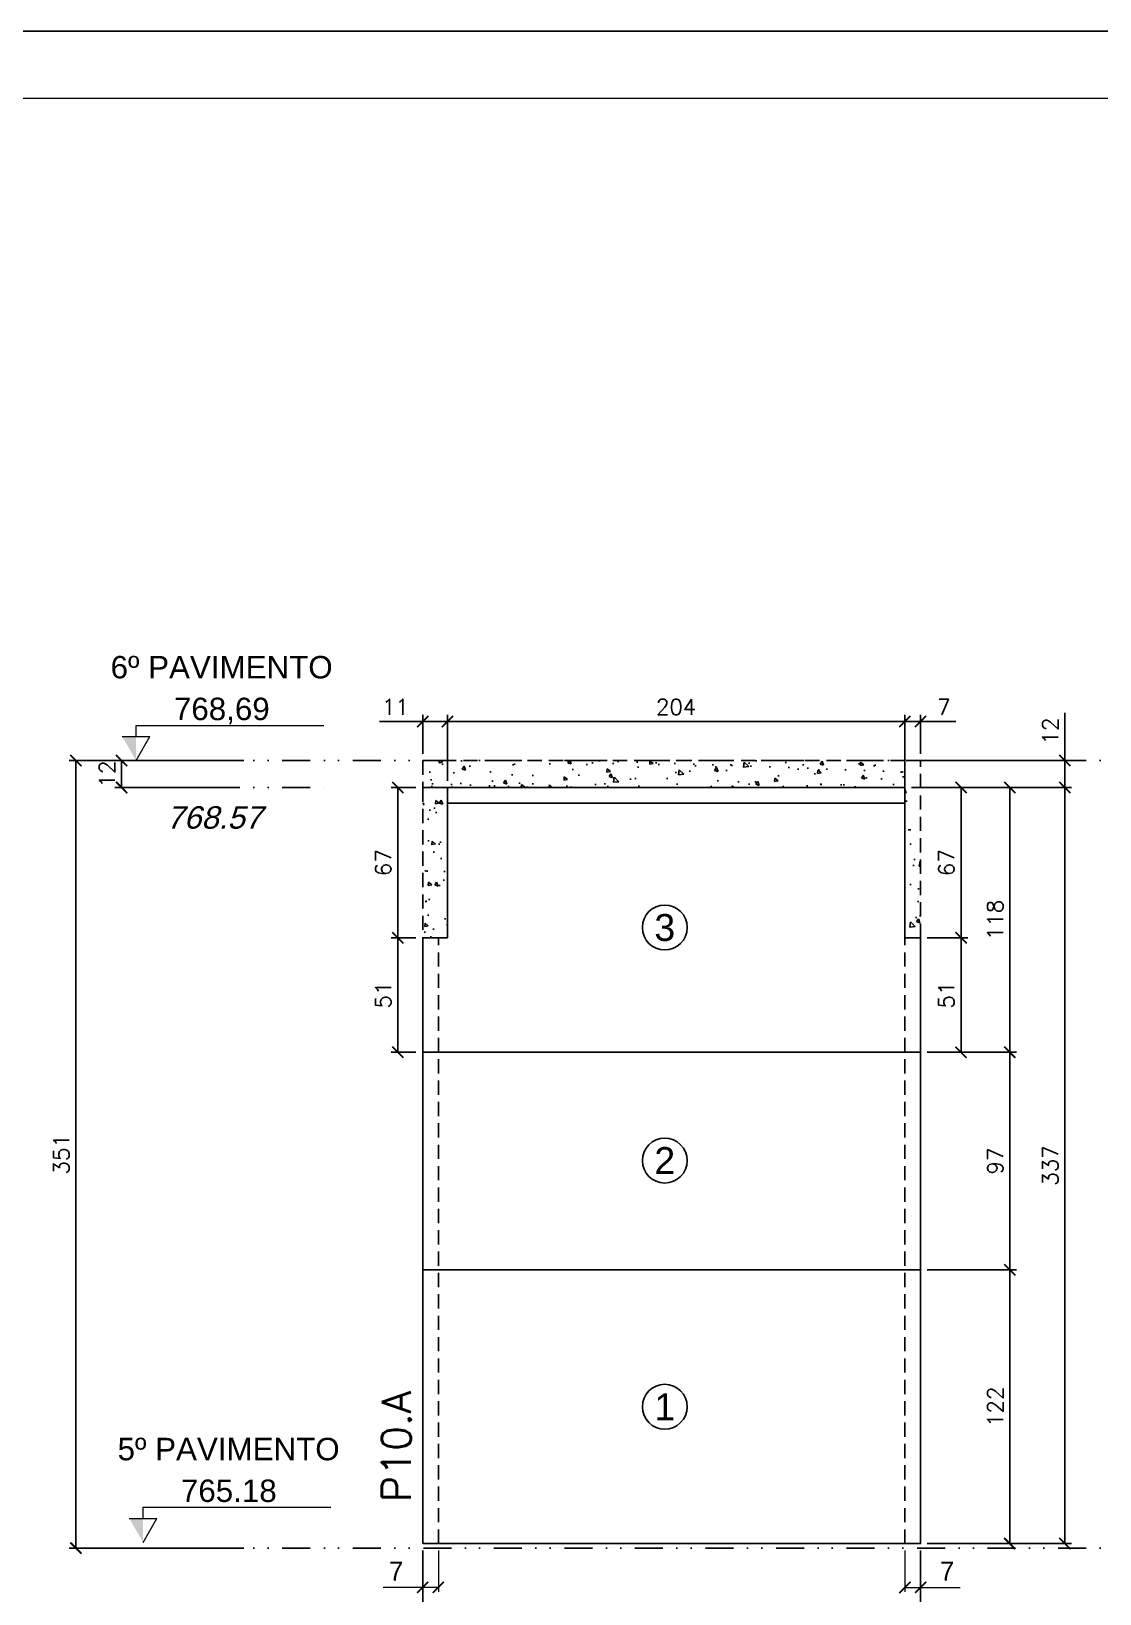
# Model space of a CAD drawing. Extents: x -23436 to 4767, y -4131 to 9755.
# Drawn here: x -20269 to -19792, y 3286 to 3982 of the extents above; entities that cross this region are included whole.
import ezdxf
from ezdxf.enums import TextEntityAlignment as Align

# ---------------------------------------------------------------- set-up
doc = ezdxf.new("R2010")
doc.units = 0
doc.header["$PDMODE"] = 2
doc.header["$PDSIZE"] = 10
doc.linetypes.add('DIVIDE2', pattern=[0.625, 0.25, -0.125, 0, -0.125, 0, -0.125])
doc.linetypes.add('HIDDEN', pattern=[9.525, 6.35, -3.175])
doc.layers.get('0').update_dxf_attribs({"lineweight": 13})
doc.layers.get('Defpoints').update_dxf_attribs({"lineweight": 13})
for name, color, linetype, lineweight in [('A-GENM', 7, 'Continuous', 18), ('FOLHA MB', 7, 'Continuous', 13), ('Sarr 2.2x7', 40, 'Continuous', 9), ('Texto Seção', 7, 'Continuous', 15)]:
    doc.layers.add(name, color=color, linetype=linetype, lineweight=lineweight)
for name, color, linetype in [('Concreto', 250, 'HIDDEN'), ('Cota', 4, 'Continuous'), ('MB Logo', 254, 'Continuous'), ('Nível', 160, 'Continuous'), ('Painéis', 30, 'Continuous'), ('Romaneio', 10, 'Continuous'), ('Sarrafo de Pressão', 42, 'HIDDEN'), ('Texto Nível', 251, 'Continuous')]:
    doc.layers.add(name, color=color, linetype=linetype)
doc.layers.add('Laje_Perimetro', color=7, linetype='Continuous', plot=False)
doc.styles.add('ARIAL', font='arial.ttf', dxfattribs={"oblique": 15, "height": 25})
doc.styles.add('REGUA-120', font='ROMANS.shx', dxfattribs={"height": 15})
doc.styles.add('ROMANS', font='romans.shx')
doc.styles.add('ROMAS860', font='ROMAS860.SHX')
doc.dimstyles.new('cotas', dxfattribs={"dimtxt": 8.5, "dimasz": 5, "dimexe": 2, "dimexo": 3, "dimgap": 3, "dimtad": 1, "dimdec": 1, "dimzin": 9, "dimdsep": 46, "dimtxsty": 'ROMAS860', "dimblk": 'ARCHTICK', "dimcen": 0, "dimclrd": 4, "dimclre": 4, "dimclrt": 1, "dimadec": 0, "dimazin": 2, "dimtfac": 1, "dimtdec": 1, "dimtix": 1, "dimtmove": 0, "dimatfit": 2, "dimldrblk": 'OBLIQUE', "dimfxl": 0, "dimtolj": 1, "dimtzin": 0, "dimlwd": 13, "dimlwe": 13, "dimarcsym": 0})
doc.dimstyles.new('PAINEL', dxfattribs={"dimtxt": 7, "dimasz": 5, "dimexe": 3, "dimexo": 3, "dimgap": 3, "dimtad": 1, "dimdec": 1, "dimzin": 12, "dimdsep": 46, "dimtxsty": 'ROMANS', "dimblk": 'ARCHTICK', "dimcen": 0, "dimclrd": 4, "dimclre": 4, "dimclrt": 1, "dimadec": 1, "dimazin": 3, "dimtfac": 1, "dimtdec": 1, "dimtmove": 0, "dimatfit": 3, "dimldrblk": 'OBLIQUE', "dimfxl": 0, "dimtolj": 1, "dimtzin": 12, "dimarcsym": 0})
pattern_1 = [(320, (-4755.02, -1150), (-1.593909, -18.218467), [1.905, -20.955]), (265, (-4755.02, -1150), (19.105685, 3.524342), [1.524, -16.764058]), (10.45144, (-4755.153, -1151.518), (17.511775, -14.694125), [1.619, -17.809024]), (316.1842, (-4749.94, -1150), (-4.204233, -27.107904), [2.8575, -31.4325]), (6.63556, (-4750.29, -1152.26), (24.742612, -23.740413), [2.4285, -26.71356]), (261.18415, (-4749.94, -1150), (24.742612, -23.740413), [2.285997, -25.145973]), (291, (-4751.21, -1152.54), (-10.22652, -15.161439), [1.905, -20.955]), (236, (-4751.21, -1152.54), (18.418797, -6.180203), [1.524, -16.764]), (341.45145, (-4752.063, -1153.803), (8.192277, -21.341642), [1.619, -17.808994]), (307.5, (-4755.0204, -1150), (8.455504, -0.3088603), [0, -16.5608, 0, -17.018, 0, -16.8275]), (277.5, (-4755.02, -1150), (10.0180575, -6.681966), [0, -9.7028, 0, -16.1798, 0, -6.4135]), (237.5, (-4755.0204, -1144.336), (-0.5728744, -13.5590595), [0, -6.35, 0, -19.812, 0, -26.289]), (227.5, (-4755.02, -1141.796), (2.542649, -14.812918), [0, -8.255, 0, -13.1572, 0, -18.669])]

# ---------------------------------------------------------------- blocks, each defined once
blk = doc.blocks.new('A$C169d8357')
at = {"layer": 'FOLHA MB', "color": 1}
for points in [[(0, 1199.94), (0, 149.94), (1485.02, 149.94), (1485.02, 1199.94)], [(70, 1169.94), (70, 179.94), (1455.02, 179.94), (1455.02, 1169.94)]]:
    blk.add_lwpolyline(points, close=True, dxfattribs=at)
blk = doc.blocks.new('_ArchTick')
at = {"color": 0, "linetype": 'ByBlock', "const_width": 0.15}
blk.add_lwpolyline([(-0.5, -0.5), (0.5, 0.5)], dxfattribs=at)
blk = doc.blocks.new('*D207')
at = {"layer": 'Cota', "color": 4, "lineweight": -2, "transparency": 16777216}
for p, q in [((-19868.98, 3430.21), (-19829.2, 3430.21)), ((-19832.2, 3308.21), (-19832.2, 3430.21)), ((-19868.98, 3308.21), (-19829.2, 3308.21))]:
    blk.add_line(p, q, dxfattribs=at)
at = {"layer": 'Defpoints', "color": 0, "transparency": 16777216}
for p in [(-19871.98, 3430.21), (-19832.2, 3430.21), (-19871.98, 3308.21)]:
    blk.add_point(p, dxfattribs=at)
at = {"layer": 'Cota', "color": 4, "lineweight": -2, "transparency": 16777216, "xscale": 5, "yscale": 5, "zscale": 5}
for p, rotation in [((-19832.2, 3430.21), 90), ((-19832.2, 3308.21), 270)]:
    blk.add_blockref('_ArchTick', p, dxfattribs=dict(at, rotation=rotation))
at = {"layer": 'Cota', "color": 1, "transparency": 16777216, "insert": (-19838.7, 3369.21), "char_height": 7, "attachment_point": 5, "rotation": 90, "style": 'ROMANS'}
blk.add_mtext('\\A1;122', dxfattribs=at)
blk = doc.blocks.new('_OBLIQUE')
at = {"color": 0, "linetype": 'ByBlock', "lineweight": -2}
for p, q in [((0, 0), (-1, 0)), ((-0.5, -0.5), (0.5, 0.5))]:
    blk.add_line(p, q, dxfattribs=at)
blk = doc.blocks.new('*D208')
at = {"layer": 'Cota', "color": 4, "lineweight": -2, "transparency": 16777216}
for p, q in [((-19868.98, 3527.21), (-19829.2, 3527.21)), ((-19832.2, 3430.21), (-19832.2, 3527.21)), ((-19868.98, 3430.21), (-19829.2, 3430.21))]:
    blk.add_line(p, q, dxfattribs=at)
at = {"layer": 'Defpoints', "color": 0, "transparency": 16777216}
for p in [(-19871.98, 3527.21), (-19832.2, 3527.21), (-19871.98, 3430.21)]:
    blk.add_point(p, dxfattribs=at)
at = {"layer": 'Cota', "color": 4, "lineweight": -2, "transparency": 16777216, "xscale": 5, "yscale": 5, "zscale": 5}
for p, rotation in [((-19832.2, 3527.21), 90), ((-19832.2, 3430.21), 270)]:
    blk.add_blockref('_ArchTick', p, dxfattribs=dict(at, rotation=rotation))
at = {"layer": 'Cota', "color": 1, "transparency": 16777216, "insert": (-19838.7, 3478.71), "char_height": 7, "attachment_point": 5, "rotation": 90, "style": 'ROMANS'}
blk.add_mtext('\\A1;97', dxfattribs=at)
blk = doc.blocks.new('*D209')
at = {"layer": 'Cota', "color": 4, "lineweight": 13, "transparency": 16777216}
for p, q in [((-20093.98, 3305.21), (-20093.98, 3286.73)), ((-20086.98, 3305.21), (-20086.98, 3286.73)), ((-20093.98, 3288.73), (-20111.65, 3288.73)), ((-20086.98, 3288.73), (-20093.98, 3288.73))]:
    blk.add_line(p, q, dxfattribs=at)
at = {"layer": 'Defpoints', "color": 0, "transparency": 16777216}
for p in [(-20093.98, 3308.21), (-20086.98, 3308.21), (-20093.98, 3288.73)]:
    blk.add_point(p, dxfattribs=at)
at = {"layer": 'Cota', "color": 4, "lineweight": 13, "transparency": 16777216, "xscale": 5, "yscale": 5, "zscale": 5, "rotation": 180}
blk.add_blockref('_ArchTick', (-20093.98, 3288.73), dxfattribs=at)
at = {"layer": 'Cota', "color": 4, "lineweight": 13, "transparency": 16777216, "xscale": 5, "yscale": 5, "zscale": 5}
blk.add_blockref('_ArchTick', (-20086.98, 3288.73), dxfattribs=at)
at = {"layer": 'Cota', "color": 1, "transparency": 16777216, "insert": (-20105.82, 3295.98), "char_height": 8.5, "attachment_point": 5, "style": 'ROMAS860'}
blk.add_mtext('\\A1;7', dxfattribs=at)
blk = doc.blocks.new('*D210')
at = {"layer": 'Cota', "color": 4, "lineweight": 13, "transparency": 16777216}
for p, q in [((-19878.98, 3305.21), (-19878.98, 3286.73)), ((-19871.98, 3305.21), (-19871.98, 3286.73)), ((-19878.98, 3288.73), (-19871.98, 3288.73)), ((-19871.98, 3288.73), (-19854.32, 3288.73))]:
    blk.add_line(p, q, dxfattribs=at)
at = {"layer": 'Defpoints', "color": 0, "transparency": 16777216}
for p in [(-19878.98, 3308.21), (-19871.98, 3308.21), (-19871.98, 3288.73)]:
    blk.add_point(p, dxfattribs=at)
at = {"layer": 'Cota', "color": 4, "lineweight": 13, "transparency": 16777216, "xscale": 5, "yscale": 5, "zscale": 5, "rotation": 180}
blk.add_blockref('_ArchTick', (-19878.98, 3288.73), dxfattribs=at)
at = {"layer": 'Cota', "color": 4, "lineweight": 13, "transparency": 16777216, "xscale": 5, "yscale": 5, "zscale": 5}
blk.add_blockref('_ArchTick', (-19871.98, 3288.73), dxfattribs=at)
at = {"layer": 'Cota', "color": 1, "transparency": 16777216, "insert": (-19860.15, 3295.98), "char_height": 8.5, "attachment_point": 5, "style": 'ROMAS860'}
blk.add_mtext('\\A1;7', dxfattribs=at)
blk = doc.blocks.new('*D211')
at = {"layer": 'Cota', "color": 4, "lineweight": -2, "transparency": 16777216}
for p, q in [((-20093.98, 3305.21), (-20093.98, 3251.03)), ((-19871.98, 3305.21), (-19871.98, 3251.03)), ((-20093.98, 3254.03), (-19871.98, 3254.03))]:
    blk.add_line(p, q, dxfattribs=at)
at = {"layer": 'Defpoints', "color": 0, "transparency": 16777216}
for p in [(-20093.98, 3308.21), (-19871.98, 3308.21), (-19871.98, 3254.03)]:
    blk.add_point(p, dxfattribs=at)
at = {"layer": 'Cota', "color": 4, "lineweight": -2, "transparency": 16777216, "xscale": 5, "yscale": 5, "zscale": 5, "rotation": 180}
blk.add_blockref('_ArchTick', (-20093.98, 3254.03), dxfattribs=at)
at = {"layer": 'Cota', "color": 4, "lineweight": -2, "transparency": 16777216, "xscale": 5, "yscale": 5, "zscale": 5}
blk.add_blockref('_ArchTick', (-19871.98, 3254.03), dxfattribs=at)
at = {"layer": 'Cota', "color": 1, "transparency": 16777216, "insert": (-19982.98, 3260.53), "char_height": 7, "attachment_point": 5, "style": 'ROMANS'}
blk.add_mtext('\\A1;222', dxfattribs=at)
blk = doc.blocks.new('*D212')
at = {"layer": 'Cota', "color": 4, "lineweight": -2, "transparency": 16777216}
for p, q in [((-19875.98, 3645.21), (-19804.64, 3645.21)), ((-19807.64, 3645.21), (-19807.64, 3308.21)), ((-19868.98, 3308.21), (-19804.64, 3308.21))]:
    blk.add_line(p, q, dxfattribs=at)
at = {"layer": 'Defpoints', "color": 0, "transparency": 16777216}
for p in [(-19878.98, 3645.21), (-19871.98, 3308.21), (-19807.64, 3308.21)]:
    blk.add_point(p, dxfattribs=at)
at = {"layer": 'Cota', "color": 4, "lineweight": -2, "transparency": 16777216, "xscale": 5, "yscale": 5, "zscale": 5}
for p, rotation in [((-19807.64, 3645.21), 90), ((-19807.64, 3308.21), 270)]:
    blk.add_blockref('_ArchTick', p, dxfattribs=dict(at, rotation=rotation))
at = {"layer": 'Cota', "color": 1, "transparency": 16777216, "insert": (-19814.14, 3476.71), "char_height": 7, "attachment_point": 5, "rotation": 90, "style": 'ROMANS'}
blk.add_mtext('\\A1;337', dxfattribs=at)
blk = doc.blocks.new('*D224')
at = {"layer": 'A-GENM', "color": 4, "lineweight": -2, "transparency": 16777216}
for p, q in [((-19875.98, 3645.21), (-19829.2, 3645.21)), ((-19832.2, 3527.21), (-19832.2, 3645.21)), ((-19868.98, 3527.21), (-19829.2, 3527.21))]:
    blk.add_line(p, q, dxfattribs=at)
at = {"layer": 'Defpoints', "color": 0, "transparency": 16777216}
for p in [(-19878.98, 3645.21), (-19832.2, 3645.21), (-19871.98, 3527.21)]:
    blk.add_point(p, dxfattribs=at)
at = {"layer": 'A-GENM', "color": 4, "lineweight": -2, "transparency": 16777216, "xscale": 5, "yscale": 5, "zscale": 5}
for p, rotation in [((-19832.2, 3645.21), 90), ((-19832.2, 3527.21), 270)]:
    blk.add_blockref('_ArchTick', p, dxfattribs=dict(at, rotation=rotation))
at = {"layer": 'A-GENM', "color": 1, "transparency": 16777216, "insert": (-19838.7, 3586.21), "char_height": 7, "attachment_point": 5, "rotation": 90, "style": 'ROMANS'}
blk.add_mtext('\\A1;118', dxfattribs=at)
blk = doc.blocks.new('*D249')
at = {"layer": 'Cota', "color": 4, "lineweight": -2, "transparency": 16777216}
for p, q in [((-20173.81, 3657.21), (-20251.61, 3657.21)), ((-20248.61, 3306.21), (-20248.61, 3657.21)), ((-20173.81, 3306.21), (-20251.61, 3306.21))]:
    blk.add_line(p, q, dxfattribs=at)
at = {"layer": 'Defpoints', "color": 0, "transparency": 16777216}
for p in [(-20248.61, 3657.21), (-20170.81, 3657.21), (-20170.81, 3306.21)]:
    blk.add_point(p, dxfattribs=at)
at = {"layer": 'Cota', "color": 4, "lineweight": -2, "transparency": 16777216, "xscale": 5, "yscale": 5, "zscale": 5}
for p, rotation in [((-20248.61, 3657.21), 90), ((-20248.61, 3306.21), 270)]:
    blk.add_blockref('_ArchTick', p, dxfattribs=dict(at, rotation=rotation))
at = {"layer": 'Cota', "color": 1, "transparency": 16777216, "insert": (-20255.11, 3481.71), "char_height": 7, "attachment_point": 5, "rotation": 90, "style": 'ROMANS'}
blk.add_mtext('\\A1;351', dxfattribs=at)
blk = doc.blocks.new('*D250')
at = {"layer": 'Cota', "color": 4, "lineweight": -2, "transparency": 16777216}
for p, q in [((-20183.27, 3657.21), (-20231.23, 3657.21)), ((-20228.23, 3657.21), (-20228.23, 3645.21)), ((-20183.27, 3645.21), (-20231.23, 3645.21))]:
    blk.add_line(p, q, dxfattribs=at)
at = {"layer": 'Defpoints', "color": 0, "transparency": 16777216}
for p in [(-20180.27, 3657.21), (-20228.23, 3645.21), (-20180.27, 3645.21)]:
    blk.add_point(p, dxfattribs=at)
at = {"layer": 'Cota', "color": 4, "lineweight": -2, "transparency": 16777216, "xscale": 5, "yscale": 5, "zscale": 5}
for p, rotation in [((-20228.23, 3657.21), 90), ((-20228.23, 3645.21), 270)]:
    blk.add_blockref('_ArchTick', p, dxfattribs=dict(at, rotation=rotation))
at = {"layer": 'Cota', "color": 1, "transparency": 16777216, "insert": (-20234.73, 3651.21), "char_height": 7, "attachment_point": 5, "rotation": 90, "style": 'ROMANS'}
blk.add_mtext('\\A1;12', dxfattribs=at)
blk = doc.blocks.new('*D1070')
at = {"layer": 'Cota', "color": 4, "lineweight": -2, "transparency": 16777216}
for p, q in [((-19807.64, 3657.21), (-19807.64, 3678.54)), ((-19868.98, 3657.21), (-19804.64, 3657.21)), ((-19807.64, 3645.21), (-19807.64, 3657.21)), ((-19875.98, 3645.21), (-19804.64, 3645.21))]:
    blk.add_line(p, q, dxfattribs=at)
at = {"layer": 'Defpoints', "color": 0, "transparency": 16777216}
for p in [(-19871.98, 3657.21), (-19807.64, 3657.21), (-19878.98, 3645.21)]:
    blk.add_point(p, dxfattribs=at)
at = {"layer": 'Cota', "color": 4, "lineweight": -2, "transparency": 16777216, "xscale": 5, "yscale": 5, "zscale": 5}
for p, rotation in [((-19807.64, 3657.21), 90), ((-19807.64, 3645.21), 270)]:
    blk.add_blockref('_ArchTick', p, dxfattribs=dict(at, rotation=rotation))
at = {"layer": 'Cota', "color": 1, "transparency": 16777216, "insert": (-19814.14, 3670.37), "char_height": 7, "attachment_point": 5, "rotation": 90, "style": 'ROMANS'}
blk.add_mtext('\\A1;12', dxfattribs=at)
blk = doc.blocks.new('*D1071')
at = {"layer": 'Cota', "color": 4, "lineweight": -2, "transparency": 16777216}
for p, q in [((-20093.98, 3660.21), (-20093.98, 3677.62)), ((-20082.98, 3648.21), (-20082.98, 3677.62)), ((-20093.98, 3674.62), (-20113.32, 3674.62)), ((-20082.98, 3674.62), (-20093.98, 3674.62))]:
    blk.add_line(p, q, dxfattribs=at)
at = {"layer": 'Defpoints', "color": 0, "transparency": 16777216}
for p in [(-20093.98, 3674.62), (-20093.98, 3657.21), (-20082.98, 3645.21)]:
    blk.add_point(p, dxfattribs=at)
at = {"layer": 'Cota', "color": 4, "lineweight": -2, "transparency": 16777216, "xscale": 5, "yscale": 5, "zscale": 5, "rotation": 180}
blk.add_blockref('_ArchTick', (-20093.98, 3674.62), dxfattribs=at)
at = {"layer": 'Cota', "color": 4, "lineweight": -2, "transparency": 16777216, "xscale": 5, "yscale": 5, "zscale": 5}
blk.add_blockref('_ArchTick', (-20082.98, 3674.62), dxfattribs=at)
at = {"layer": 'Cota', "color": 1, "transparency": 16777216, "insert": (-20106.15, 3681.12), "char_height": 7, "attachment_point": 5, "style": 'ROMANS'}
blk.add_mtext('\\A1;11', dxfattribs=at)
blk = doc.blocks.new('*D1072')
at = {"layer": 'Cota', "color": 4, "lineweight": -2, "transparency": 16777216}
for p, q in [((-20096.98, 3645.21), (-20108.09, 3645.21)), ((-20105.09, 3578.21), (-20105.09, 3645.21)), ((-20096.98, 3578.21), (-20108.09, 3578.21))]:
    blk.add_line(p, q, dxfattribs=at)
at = {"layer": 'Defpoints', "color": 0, "transparency": 16777216}
for p in [(-20105.09, 3645.21), (-20093.98, 3645.21), (-20093.98, 3578.21)]:
    blk.add_point(p, dxfattribs=at)
at = {"layer": 'Cota', "color": 4, "lineweight": -2, "transparency": 16777216, "xscale": 5, "yscale": 5, "zscale": 5}
for p, rotation in [((-20105.09, 3645.21), 90), ((-20105.09, 3578.21), 270)]:
    blk.add_blockref('_ArchTick', p, dxfattribs=dict(at, rotation=rotation))
at = {"layer": 'Cota', "color": 1, "transparency": 16777216, "insert": (-20111.59, 3611.71), "char_height": 7, "attachment_point": 5, "rotation": 90, "style": 'ROMANS'}
blk.add_mtext('\\A1;67', dxfattribs=at)
blk = doc.blocks.new('*D1073')
at = {"layer": 'Cota', "color": 4, "lineweight": -2, "transparency": 16777216}
for p, q in [((-20096.98, 3578.21), (-20108.09, 3578.21)), ((-20105.09, 3578.21), (-20105.09, 3527.21)), ((-20096.98, 3527.21), (-20108.09, 3527.21))]:
    blk.add_line(p, q, dxfattribs=at)
at = {"layer": 'Defpoints', "color": 0, "transparency": 16777216}
for p in [(-20093.98, 3578.21), (-20105.09, 3527.21), (-20093.98, 3527.21)]:
    blk.add_point(p, dxfattribs=at)
at = {"layer": 'Cota', "color": 4, "lineweight": -2, "transparency": 16777216, "xscale": 5, "yscale": 5, "zscale": 5}
for p, rotation in [((-20105.09, 3578.21), 90), ((-20105.09, 3527.21), 270)]:
    blk.add_blockref('_ArchTick', p, dxfattribs=dict(at, rotation=rotation))
at = {"layer": 'Cota', "color": 1, "transparency": 16777216, "insert": (-20111.59, 3552.71), "char_height": 7, "attachment_point": 5, "rotation": 90, "style": 'ROMANS'}
blk.add_mtext('\\A1;51', dxfattribs=at)
blk = doc.blocks.new('*D1074')
at = {"layer": 'Cota', "color": 4, "lineweight": -2, "transparency": 16777216}
for p, q in [((-19878.98, 3648.21), (-19878.98, 3677.62)), ((-19871.98, 3660.21), (-19871.98, 3677.62)), ((-19878.98, 3674.62), (-19871.98, 3674.62)), ((-19871.98, 3674.62), (-19856.32, 3674.62))]:
    blk.add_line(p, q, dxfattribs=at)
at = {"layer": 'Defpoints', "color": 0, "transparency": 16777216}
for p in [(-19871.98, 3674.62), (-19871.98, 3657.21), (-19878.98, 3645.21)]:
    blk.add_point(p, dxfattribs=at)
at = {"layer": 'Cota', "color": 4, "lineweight": -2, "transparency": 16777216, "xscale": 5, "yscale": 5, "zscale": 5, "rotation": 180}
blk.add_blockref('_ArchTick', (-19878.98, 3674.62), dxfattribs=at)
at = {"layer": 'Cota', "color": 4, "lineweight": -2, "transparency": 16777216, "xscale": 5, "yscale": 5, "zscale": 5}
blk.add_blockref('_ArchTick', (-19871.98, 3674.62), dxfattribs=at)
at = {"layer": 'Cota', "color": 1, "transparency": 16777216, "insert": (-19861.65, 3681.12), "char_height": 7, "attachment_point": 5, "style": 'ROMANS'}
blk.add_mtext('\\A1;7', dxfattribs=at)
blk = doc.blocks.new('*D1075')
at = {"layer": 'Cota', "color": 4, "lineweight": -2, "transparency": 16777216}
for p, q in [((-19875.98, 3645.21), (-19850.93, 3645.21)), ((-19853.93, 3578.21), (-19853.93, 3645.21)), ((-19868.98, 3578.21), (-19850.93, 3578.21))]:
    blk.add_line(p, q, dxfattribs=at)
at = {"layer": 'Defpoints', "color": 0, "transparency": 16777216}
for p in [(-19878.98, 3645.21), (-19853.93, 3645.21), (-19871.98, 3578.21)]:
    blk.add_point(p, dxfattribs=at)
at = {"layer": 'Cota', "color": 4, "lineweight": -2, "transparency": 16777216, "xscale": 5, "yscale": 5, "zscale": 5}
for p, rotation in [((-19853.93, 3645.21), 90), ((-19853.93, 3578.21), 270)]:
    blk.add_blockref('_ArchTick', p, dxfattribs=dict(at, rotation=rotation))
at = {"layer": 'Cota', "color": 1, "transparency": 16777216, "insert": (-19860.43, 3611.71), "char_height": 7, "attachment_point": 5, "rotation": 90, "style": 'ROMANS'}
blk.add_mtext('\\A1;67', dxfattribs=at)
blk = doc.blocks.new('*D1076')
at = {"layer": 'Cota', "color": 4, "lineweight": -2, "transparency": 16777216}
for p, q in [((-19868.98, 3578.21), (-19850.93, 3578.21)), ((-19853.93, 3527.21), (-19853.93, 3578.21)), ((-19868.98, 3527.21), (-19850.93, 3527.21))]:
    blk.add_line(p, q, dxfattribs=at)
at = {"layer": 'Defpoints', "color": 0, "transparency": 16777216}
for p in [(-19871.98, 3578.21), (-19853.93, 3578.21), (-19871.98, 3527.21)]:
    blk.add_point(p, dxfattribs=at)
at = {"layer": 'Cota', "color": 4, "lineweight": -2, "transparency": 16777216, "xscale": 5, "yscale": 5, "zscale": 5}
for p, rotation in [((-19853.93, 3578.21), 90), ((-19853.93, 3527.21), 270)]:
    blk.add_blockref('_ArchTick', p, dxfattribs=dict(at, rotation=rotation))
at = {"layer": 'Cota', "color": 1, "transparency": 16777216, "insert": (-19860.43, 3552.71), "char_height": 7, "attachment_point": 5, "rotation": 90, "style": 'ROMANS'}
blk.add_mtext('\\A1;51', dxfattribs=at)
blk = doc.blocks.new('*D1077')
at = {"layer": 'Cota', "color": 4, "lineweight": -2, "transparency": 16777216}
for p, q in [((-20082.98, 3648.21), (-20082.98, 3677.62)), ((-19878.98, 3648.21), (-19878.98, 3677.62)), ((-20082.98, 3674.62), (-19878.98, 3674.62))]:
    blk.add_line(p, q, dxfattribs=at)
at = {"layer": 'Defpoints', "color": 0, "transparency": 16777216}
for p in [(-19878.98, 3674.62), (-20082.98, 3645.21), (-19878.98, 3645.21)]:
    blk.add_point(p, dxfattribs=at)
at = {"layer": 'Cota', "color": 4, "lineweight": -2, "transparency": 16777216, "xscale": 5, "yscale": 5, "zscale": 5, "rotation": 180}
blk.add_blockref('_ArchTick', (-20082.98, 3674.62), dxfattribs=at)
at = {"layer": 'Cota', "color": 4, "lineweight": -2, "transparency": 16777216, "xscale": 5, "yscale": 5, "zscale": 5}
blk.add_blockref('_ArchTick', (-19878.98, 3674.62), dxfattribs=at)
at = {"layer": 'Cota', "color": 1, "transparency": 16777216, "insert": (-19980.98, 3681.12), "char_height": 7, "attachment_point": 5, "style": 'ROMANS'}
blk.add_mtext('\\A1;204', dxfattribs=at)

msp = doc.modelspace()

# ---------------------------------------------------------------- hatches: boundary and pattern name
at = {"layer": 'Concreto'}
h = msp.add_hatch(dxfattribs=at)
h.set_pattern_fill('AR-CONC', color=256, scale=0.1, angle=-90)
h.set_pattern_definition(pattern_1)
h.paths.add_polyline_path([(-20093.982, 3645.207), (-19878.982, 3645.207), (-19878.982, 3657.207), (-20093.982, 3657.207)])
h = msp.add_hatch(dxfattribs=at)
h.set_pattern_fill('AR-CONC', color=256, scale=0.1, angle=-90)
h.set_pattern_definition(pattern_1)
h.paths.add_polyline_path([(-19878.982, 3578.207), (-19871.982, 3578.207), (-19871.982, 3657.207), (-19878.982, 3657.207)])
h = msp.add_hatch(dxfattribs=at)
h.set_pattern_fill('AR-CONC', color=256, scale=0.1, angle=-90)
h.set_pattern_definition(pattern_1)
h.paths.add_polyline_path([(-20093.982, 3578.207), (-20082.982, 3578.207), (-20082.982, 3645.207), (-20093.982, 3645.207)])
at = {"layer": 'Sarr 2.2x7'}
h = msp.add_hatch(color=0, dxfattribs=at)
h.dxf.hatch_style = 1
h.paths.add_polyline_path([(-20221.757, 3667.891), (-20227.925, 3667.891), (-20221.757, 3657.207)])
h = msp.add_hatch(color=0, dxfattribs=at)
h.dxf.hatch_style = 1
h.paths.add_polyline_path([(-20218.643, 3319.43), (-20224.812, 3319.43), (-20218.643, 3308.746)])

# ---------------------------------------------------------------- linework, layer by layer
at = {"color": 0}
for p, q in [((-20227.925, 3667.891), (-20215.588, 3667.891)), ((-20221.757, 3657.207), (-20215.588, 3667.891)), ((-20224.812, 3319.43), (-20212.475, 3319.43)), ((-20218.643, 3308.746), (-20212.475, 3319.43))]:
    msp.add_line(p, q, dxfattribs=at)
for points in [[(-20221.757, 3667.891), (-20221.757, 3672.901), (-20138.019, 3672.901)], [(-20218.643, 3319.43), (-20218.643, 3324.44), (-20134.906, 3324.44)]]:
    msp.add_lwpolyline(points, dxfattribs=at)
at = {"layer": 'Concreto'}
for points in [[(-20093.982, 3645.207), (-19878.982, 3645.207), (-19878.982, 3657.207), (-20093.982, 3657.207)], [(-19878.982, 3578.207), (-19871.982, 3578.207), (-19871.982, 3657.207), (-19878.982, 3657.207)], [(-20093.982, 3578.207), (-20082.982, 3578.207), (-20082.982, 3645.207), (-20093.982, 3645.207)]]:
    msp.add_lwpolyline(points, close=True, dxfattribs=at)
at = {"layer": 'Laje_Perimetro'}
msp.add_lwpolyline([(-19191.377, 3982.259), (-20676.397, 3982.259), (-20676.397, 2932.259), (-19191.377, 2932.259)], close=True, dxfattribs=at)
at = {"layer": 'Nível', "linetype": 'DIVIDE2', "ltscale": 50}
for p, q in [((-20188.044, 3657.207), (-19240.117, 3657.207)), ((-20188.044, 3645.207), (-20134.335, 3645.207)), ((-20188.044, 3306.207), (-19240.117, 3306.207))]:
    msp.add_line(p, q, dxfattribs=at)
at = {"layer": 'Painéis', "color": 32, "true_color": 0xcd6928}
for points in [[(-20093.982, 3527.207), (-20093.982, 3578.207), (-20082.982, 3578.207), (-20082.982, 3645.207), (-19878.982, 3645.207), (-19878.982, 3578.207), (-19871.982, 3578.207), (-19871.982, 3527.207)], [(-20093.982, 3430.207), (-19871.982, 3430.207), (-19871.982, 3527.207), (-20093.982, 3527.207)], [(-20093.982, 3308.207), (-19871.982, 3308.207), (-19871.982, 3430.207), (-20093.982, 3430.207)]]:
    msp.add_lwpolyline(points, close=True, dxfattribs=at)
at = {"layer": 'Romaneio'}
for centre in [(-19986.047, 3582.815), (-19986.047, 3478.934), (-19986.047, 3369.207)]:
    msp.add_circle(centre, 10, dxfattribs=at)
at = {"layer": 'Sarrafo de Pressão'}
for p, q in [((-20086.982, 3308.207), (-20086.982, 3578.207)), ((-19878.982, 3308.207), (-19878.982, 3578.207))]:
    msp.add_line(p, q, dxfattribs=at)
at = {"layer": 'Texto Nível', "color": 50}
for p, q in [((-20082.982, 3645.207), (-20082.982, 3641.707)), ((-20082.982, 3645.207), (-19878.982, 3645.207)), ((-19878.982, 3645.207), (-19878.982, 3641.707)), ((-20082.982, 3638.207), (-20082.982, 3641.707)), ((-20082.982, 3638.207), (-19878.982, 3638.207)), ((-19878.982, 3638.207), (-19878.982, 3641.707))]:
    msp.add_line(p, q, dxfattribs=at)

# ---------------------------------------------------------------- block references
at = {"layer": 'MB Logo'}
msp.add_blockref('A$C169d8357', (-20676.397, 2782.321), dxfattribs=at)

# ---------------------------------------------------------------- texts
at = {"layer": 'Romaneio', "color": 0, "style": 'ARIAL'}
for s, p in [('3', (-19986.047, 3582.815)), ('2', (-19986.047, 3478.934)), ('1', (-19986.047, 3369.207))]:
    msp.add_text(s, height=12, dxfattribs=at).set_placement(p, align=Align.MIDDLE_CENTER)
at = {"layer": 'Texto Nível', "style": 'ARIAL'}
for s, p in [('6º PAVIMENTO', (-20134.132, 3693.83)), ('768,69', (-20162.194, 3675.238)), ('5º PAVIMENTO', (-20131.019, 3345.368)), ('765.18', (-20159.081, 3326.777))]:
    msp.add_text(s, height=10, dxfattribs=at).set_placement(p, align=Align.RIGHT)
at = {"layer": 'Texto Nível', "insert": (-20208.305, 3636.856), "char_height": 10, "width": 56.46591, "attachment_point": 1, "line_spacing_factor": 1.049215, "style": 'ARIAL'}
msp.add_mtext('768.57', dxfattribs=at)
at = {"layer": 'Texto Seção', "insert": (-20099.261, 3326.675), "char_height": 13, "width": 285.32988, "attachment_point": 7, "rotation": 90, "style": 'REGUA-120'}
msp.add_mtext('P10.A', dxfattribs=at)

# ---------------------------------------------------------------- dimensions: what is measured, and where the dimension line sits
at = {"layer": 'A-GENM', "color": 6}
dim = msp.add_linear_dim(base=(-19832.2, 3645.207), p1=(-19871.982, 3527.207), p2=(-19878.982, 3645.207), angle=90, dimstyle='PAINEL', override={"dimarcsym": 2}, dxfattribs=at)
dim.commit()
dim.dimension.update_dxf_attribs({"geometry": '*D224', "text_midpoint": (-19838.7, 3586.207)})
at = {"layer": 'Cota', "color": 2}
for base, p1, p2, picture, middle in [((-20093.982, 3674.617), (-20082.982, 3645.207), (-20093.982, 3657.207), '*D1071', (-20106.149, 3681.117)), ((-19878.982, 3674.617), (-20082.982, 3645.207), (-19878.982, 3645.207), '*D1077', (-19980.982, 3681.117)), ((-19871.982, 3674.617), (-19878.982, 3645.207), (-19871.982, 3657.207), '*D1074', (-19861.649, 3681.117))]:
    dim = msp.add_linear_dim(base=base, p1=p1, p2=p2, dimstyle='PAINEL', override={"dimarcsym": 2}, dxfattribs=at)
    dim.commit()
    dim.dimension.update_dxf_attribs({"geometry": picture, "text_midpoint": middle})
for base, p1, p2, picture, middle in [((-19807.644, 3657.207), (-19878.982, 3645.207), (-19871.982, 3657.207), '*D1070', (-19814.144, 3670.374)), ((-20105.09, 3645.207), (-20093.982, 3578.207), (-20093.982, 3645.207), '*D1072', (-20111.59, 3611.707)), ((-19853.932, 3645.207), (-19871.982, 3578.207), (-19878.982, 3645.207), '*D1075', (-19860.432, 3611.707)), ((-20105.09, 3527.207), (-20093.982, 3578.207), (-20093.982, 3527.207), '*D1073', (-20111.59, 3552.707)), ((-19853.932, 3578.207), (-19871.982, 3527.207), (-19871.982, 3578.207), '*D1076', (-19860.432, 3552.707)), ((-19832.2, 3527.207), (-19871.982, 3430.207), (-19871.982, 3527.207), '*D208', (-19838.7, 3478.707)), ((-19832.2, 3430.207), (-19871.982, 3308.207), (-19871.982, 3430.207), '*D207', (-19838.7, 3369.207))]:
    dim = msp.add_linear_dim(base=base, p1=p1, p2=p2, angle=90, dimstyle='PAINEL', override={"dimarcsym": 2}, dxfattribs=at)
    dim.commit()
    dim.dimension.update_dxf_attribs({"geometry": picture, "text_midpoint": middle})
at = {"layer": 'Cota'}
for base, p1, p2, picture, middle in [((-20248.607, 3657.207), (-20170.814, 3306.207), (-20170.814, 3657.207), '*D249', (-20255.107, 3481.707)), ((-19807.644, 3308.207), (-19878.982, 3645.207), (-19871.982, 3308.207), '*D212', (-19814.144, 3476.707))]:
    dim = msp.add_linear_dim(base=base, p1=p1, p2=p2, angle=90, dimstyle='PAINEL', override={"dimarcsym": 2}, dxfattribs=at)
    dim.commit()
    dim.dimension.update_dxf_attribs({"geometry": picture, "text_midpoint": middle})
dim = msp.add_linear_dim(base=(-20228.23, 3645.207), p1=(-20180.271, 3657.207), p2=(-20180.271, 3645.207), angle=90, dimstyle='PAINEL', override={"dimarcsym": 2}, dxfattribs=at)
dim.commit()
dim.dimension.update_dxf_attribs({"geometry": '*D250', "text_midpoint": (-20228.23, 3651.207), "dimtype": 160})
dim = msp.add_linear_dim(base=(-20093.982, 3288.73), p1=(-20086.982, 3308.207), p2=(-20093.982, 3308.207), dimstyle='cotas', dxfattribs=at)
dim.commit()
dim.dimension.update_dxf_attribs({"geometry": '*D209', "text_midpoint": (-20105.815, 3288.73), "dimtype": 160})
dim = msp.add_linear_dim(base=(-19871.982, 3254.032), p1=(-20093.982, 3308.207), p2=(-19871.982, 3308.207), dimstyle='PAINEL', override={"dimarcsym": 2}, dxfattribs=at)
dim.commit()
dim.dimension.update_dxf_attribs({"geometry": '*D211', "text_midpoint": (-19982.982, 3260.532)})
dim = msp.add_linear_dim(base=(-19871.982, 3288.73), p1=(-19878.982, 3308.207), p2=(-19871.982, 3308.207), angle=180, dimstyle='cotas', dxfattribs=at)
dim.commit()
dim.dimension.update_dxf_attribs({"geometry": '*D210', "text_midpoint": (-19860.149, 3288.73), "dimtype": 160})

doc.saveas('drawing.dxf')
